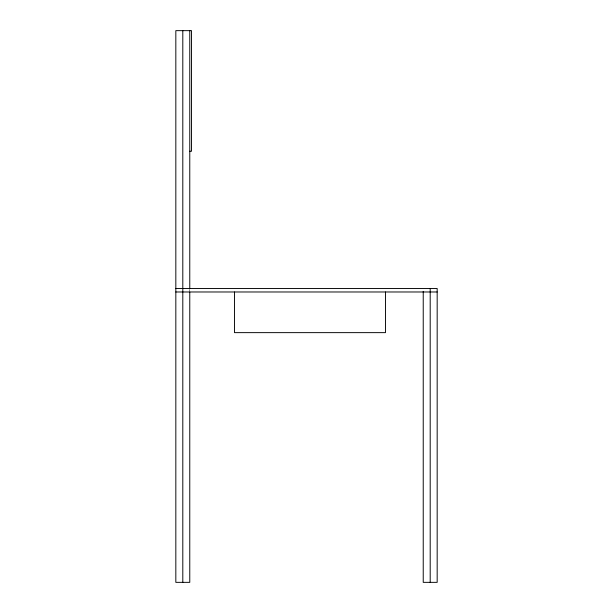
<?xml version="1.0" encoding="UTF-8"?>
<svg xmlns="http://www.w3.org/2000/svg" width="613" height="613" viewBox="0 0 613 613"><rect width="100%" height="100%" fill="white"/><g stroke="black" fill="none" stroke-linecap="round" stroke-linejoin="round"><path stroke-width="0.46" stroke-dasharray="3.06 2.3" d="M189.769 289.367L189.769 291.114"/><path stroke-width="0.92" d="M189.769 151.235L191.517 151.235L191.517 30.65L175.831 30.65L175.831 582.35L189.769 582.35L189.769 291.98M175.831 288.501L437.169 288.501L437.169 582.35L423.231 582.35L423.231 291.367M175.831 291.98L437.169 291.98M430.196 288.501L430.196 582.35M385.477 291.98L385.477 332.637L234.488 332.637L234.488 291.98M189.769 30.65L189.769 288.501M182.804 30.65L182.804 582.35"/></g></svg>
